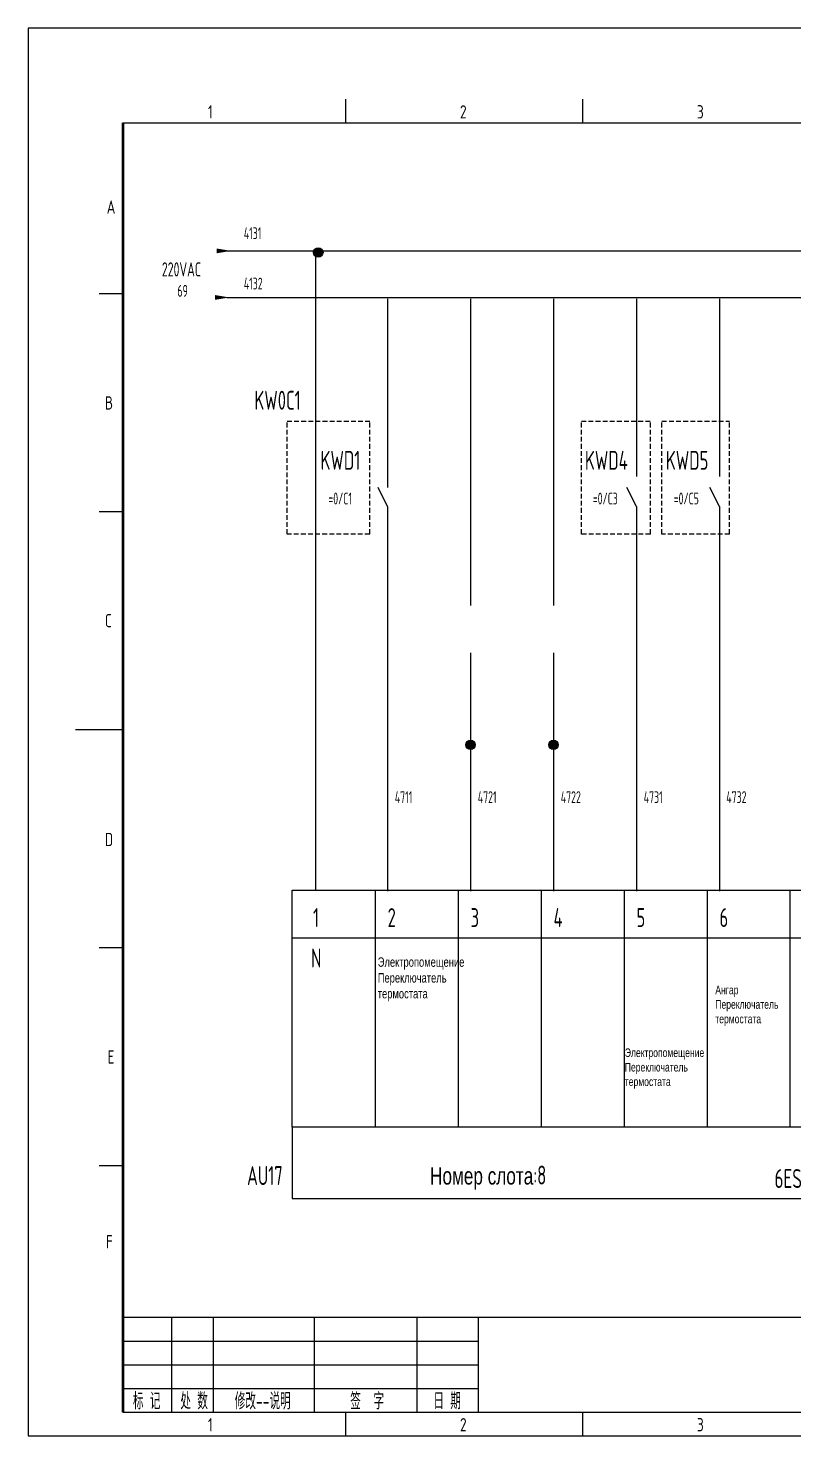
# Model space of a CAD drawing. Extents: x 590 to 9605, y -3741 to 975.
# Drawn here: x 4166.7 to 4328.2, y -1946.5 to -1649.5 of the extents above; entities that cross this region are included whole.
import ezdxf
from ezdxf.enums import TextEntityAlignment as Align

# ---------------------------------------------------------------- set-up
doc = ezdxf.new("R2010")
doc.units = 0
doc.header["$LTSCALE"] = 2
doc.header["$MEASUREMENT"] = 0
for name, pattern in [('DASHED2', [0.375, 0.25, -0.125]), ('DIVIDE', [1.25, 0.5, -0.25, 0, -0.25, 0, -0.25]), ('HIDDEN', [0.375, 0.25, -0.125])]:
    doc.linetypes.add(name, pattern=pattern)
doc.layers.get('0').update_dxf_attribs({"linetype": 'CONTINUOUS'})
for name, color, linetype in [('01', 7, 'CONTINUOUS'), ('CONTINUOUS', 7, 'CONTINUOUS'), ('DIVIDE', 1, 'DIVIDE')]:
    doc.layers.add(name, color=color, linetype=linetype)
doc.styles.add('ROMAN', font='ROMANC.shx', dxfattribs={"width": 0.7, "height": 0.7})
doc.styles.get("Standard").update_dxf_attribs({"font": 'isocp.shx', "width": 0.707, "bigfont": 'dfst.shx'})

msp = doc.modelspace()

# ---------------------------------------------------------------- hatches: boundary and pattern name
at = {"linetype": 'HIDDEN'}
h = msp.add_hatch(color=1, dxfattribs=at)
edge = h.paths.add_edge_path()
edge.add_arc((4227.94, -1696.82), 1, 0, 360)
h = msp.add_hatch(color=0, dxfattribs=at)
edge = h.paths.add_edge_path()
edge.add_arc((4260.05, -1800.72), 1, 0, 360)
h = msp.add_hatch(color=0, dxfattribs=at)
edge = h.paths.add_edge_path()
edge.add_arc((4277.55, -1800.72), 1, 0, 360)

# ---------------------------------------------------------------- linework, layer by layer
for p, q in [((4242.55, -1750.43), (4240.55, -1746.43)), ((4295.05, -1750.43), (4293.05, -1746.43)), ((4312.55, -1750.43), (4310.55, -1746.43)), ((4242.55, -1750.43), (4242.55, -1754.43)), ((4295.05, -1750.43), (4295.05, -1754.43)), ((4312.55, -1750.43), (4312.55, -1754.43))]:
    msp.add_line(p, q)
at = {"layer": '01', "color": 1, "linetype": 'ByBlock', "ltscale": 2}
for p, q in [((4208.67, -1696.5), (4558.6, -1696.5)), ((4208.67, -1706.32), (4558.6, -1706.32)), ((4239.93, -1831.41), (4239.93, -1881.41)), ((4257.43, -1831.41), (4257.43, -1881.41)), ((4274.93, -1831.41), (4274.93, -1881.41)), ((4292.43, -1831.41), (4292.43, -1881.41)), ((4309.93, -1831.41), (4309.93, -1881.41)), ((4327.43, -1831.41), (4327.43, -1881.41)), ((4222.43, -1841.41), (4554.93, -1841.41)), ((4222.43, -1881.41), (4222.43, -1896.41)), ((4222.43, -1896.41), (4554.93, -1896.41))]:
    msp.add_line(p, q, dxfattribs=at)
at = {"layer": '01', "linetype": 'ByBlock', "ltscale": 2}
for p, q in [((4242.55, -1706.59), (4242.55, -1744.09)), ((4260.05, -1706.59), (4260.05, -1771.29)), ((4277.55, -1706.59), (4277.55, -1771.29)), ((4295.05, -1706.59), (4295.05, -1744.09)), ((4312.55, -1706.59), (4312.55, -1744.09)), ((4242.55, -1754.09), (4242.55, -1831.59)), ((4295.05, -1754.09), (4295.05, -1831.59)), ((4312.55, -1754.09), (4312.55, -1831.59)), ((4260.05, -1781.29), (4260.05, -1831.59)), ((4277.55, -1781.29), (4277.55, -1831.59))]:
    msp.add_line(p, q, dxfattribs=at)
at = {"layer": '01', "color": 1, "linetype": 'ByBlock', "ltscale": 2}
msp.add_lwpolyline([(4222.43, -1831.41), (4554.93, -1831.41), (4554.93, -1881.41), (4222.43, -1881.41)], close=True, dxfattribs=at)
at = {"layer": 'CONTINUOUS', "color": 3}
for p, q in [((4586.75, -1649.5), (4166.75, -1649.5)), ((4166.75, -1649.5), (4166.75, -1946.5)), ((4166.75, -1946.5), (4586.75, -1946.5))]:
    msp.add_line(p, q, dxfattribs=at)
at = {"layer": 'CONTINUOUS', "linetype": 'Continuous'}
for p, q in [((4233.75, -1669.5), (4233.75, -1664.5)), ((4283.75, -1669.5), (4283.75, -1664.5)), ((4181.75, -1705.5), (4186.75, -1705.5)), ((4181.75, -1751.5), (4186.75, -1751.5)), ((4176.75, -1797.5), (4186.75, -1797.5)), ((4181.75, -1843.5), (4186.75, -1843.5)), ((4181.75, -1889.5), (4186.75, -1889.5)), ((4186.75, -1921.5), (4581.75, -1921.5)), ((4197.03, -1941.5), (4197.03, -1921.5)), ((4205.85, -1941.5), (4205.85, -1921.5)), ((4227.09, -1921.5), (4227.09, -1941.5)), ((4248.75, -1921.5), (4248.75, -1941.5)), ((4261.75, -1941.5), (4261.75, -1921.5)), ((4186.75, -1926.5), (4261.75, -1926.5)), ((4186.75, -1931.5), (4261.75, -1931.5)), ((4186.75, -1936.5), (4261.75, -1936.5)), ((4233.75, -1946.5), (4233.75, -1941.5)), ((4283.75, -1946.5), (4283.75, -1941.5))]:
    msp.add_line(p, q, dxfattribs=at)
at = {"layer": 'CONTINUOUS'}
for p, q in [((4186.75, -1669.5), (4581.75, -1669.5)), ((4242.55, -1742.43), (4242.55, -1746.43)), ((4186.75, -1941.5), (4581.75, -1941.5))]:
    msp.add_line(p, q, dxfattribs=at)
at = {"layer": 'CONTINUOUS', "lineweight": 50}
msp.add_line((4186.75, -1669.5), (4186.75, -1941.5), dxfattribs=at)
at = {"layer": 'CONTINUOUS', "color": 0, "linetype": 'Continuous', "ltscale": 2}
msp.add_line((4227.38, -1696.5), (4227.38, -1831.41), dxfattribs=at)
at = {"layer": 'CONTINUOUS', "color": 1}
msp.add_line((4227.94, -1696.86), (4227.94, -1696.86), dxfattribs=at)
at = {"layer": 'CONTINUOUS', "linetype": 'DASHED2', "ltscale": 2}
for p, q in [((4221.36, -1732.39), (4238.79, -1732.39)), ((4221.36, -1756.23), (4221.36, -1732.39)), ((4238.79, -1756.23), (4238.79, -1732.39)), ((4283.44, -1756.23), (4283.44, -1732.39)), ((4283.44, -1732.39), (4297.98, -1732.39)), ((4297.98, -1756.23), (4297.98, -1732.39)), ((4300.42, -1756.23), (4300.42, -1732.39)), ((4300.42, -1732.39), (4314.69, -1732.39)), ((4314.69, -1756.23), (4314.69, -1732.39)), ((4238.79, -1756.23), (4221.36, -1756.23)), ((4297.98, -1756.23), (4283.44, -1756.23)), ((4314.69, -1756.23), (4300.42, -1756.23))]:
    msp.add_line(p, q, dxfattribs=at)
at = {"layer": 'CONTINUOUS', "color": 1}
msp.add_circle((4227.94, -1696.82), 1, dxfattribs=at)
at = {"layer": 'CONTINUOUS'}
for centre in [(4260.05, -1800.72), (4277.55, -1800.72)]:
    msp.add_circle(centre, 1, dxfattribs=at)
at = {"layer": 'DIVIDE', "color": 1}
for points in [[(4206.52, -1696), (4206.52, -1697), (4209.52, -1696.5)], [(4206.16, -1705.82), (4206.16, -1706.82), (4209.16, -1706.32)]]:
    msp.add_solid(points, dxfattribs=at)

# ---------------------------------------------------------------- texts
at = {"layer": 'CONTINUOUS', "linetype": 'Continuous', "style": 'ROMAN', "width": 0.7}
for s, p in [('1', (4204.67, -1668.56)), ('2', (4257.83, -1668.56)), ('3', (4307.81, -1668.56)), ('A', (4183.31, -1688.65)), ('B', (4182.92, -1729.97)), ('C', (4182.92, -1775.91)), ('D', (4182.92, -1822.08)), ('E', (4183.48, -1867.97)), ('F', (4183.13, -1906.97)), ('1', (4204.67, -1945.56)), ('2', (4257.83, -1945.56)), ('3', (4307.81, -1945.56))]:
    msp.add_text(s, height=2.8, dxfattribs=at).set_placement(p)
at = {"layer": 'CONTINUOUS', "color": 1}
for s, height, width, p in [('4131', 2.5, 0.67, (4212.23, -1694.03)), ('220VAC', 3, 0.67, (4194.95, -1701.9)), ('4132', 2.5, 0.67, (4212.23, -1704.64)), ('2', 4, 0.707, (4242.56, -1839.16)), ('3', 4, 0.707, (4260.06, -1839.16)), ('4', 4, 0.707, (4277.56, -1839.16)), ('5', 4, 0.707, (4295.06, -1839.16)), ('6', 4, 0.707, (4312.56, -1839.16))]:
    msp.add_text(s, height=height, dxfattribs=dict(at, width=width)).set_placement(p)
at = {"layer": 'CONTINUOUS', "color": 7, "width": 0.67}
for s, p in [('69', (4198.23, -1706.18)), ('=0/C1', (4230.07, -1750)), ('=0/C3', (4285.84, -1750)), ('=0/C5', (4302.91, -1750)), ('4711', (4244.08, -1813)), ('4721', (4261.58, -1813)), ('4722', (4279.08, -1813)), ('4731', (4296.58, -1813)), ('4732', (4313.99, -1813))]:
    msp.add_text(s, height=2.5, dxfattribs=at).set_placement(p)
at = {"layer": 'CONTINUOUS', "color": 0, "width": 0.707}
for s, p in [('KW0C1', (4214.46, -1730.01)), ('KWD1', (4228.41, -1742.69)), ('KWD4', (4284.18, -1742.69)), ('KWD5', (4301.25, -1742.69)), ('AU17', (4212.91, -1893.59))]:
    msp.add_text(s, height=4, dxfattribs=at).set_placement(p)
at = {"layer": 'CONTINUOUS', "color": 0, "linetype": 'Continuous', "ltscale": 2, "width": 0.707}
for s, p in [('1', (4226.83, -1839.16)), ('N', (4226.41, -1847.7))]:
    msp.add_text(s, height=4, dxfattribs=at).set_placement(p)
at = {"layer": 'CONTINUOUS', "color": 1, "width": 0.655392}
msp.add_text('6ES7-321-1FH00-0AA0', height=4, dxfattribs=at).set_placement((4324.17, -1894.22), (4359.17, -1894.22), align=Align.FIT)
at = {"layer": 'CONTINUOUS', "width": 0.67}
for s, p in [('标 记', (4191.75, -1939)), ('处 数', (4201.75, -1939)), ('修改--说明', (4216.22, -1939)), ('签  字', (4238.25, -1939)), ('日 期', (4255.12, -1939))]:
    msp.add_text(s, height=3.5, dxfattribs=at).set_placement(p, align=Align.MIDDLE)
at = {"layer": 'CONTINUOUS', "linetype": 'DASHED2', "ltscale": 2, "char_height": 2, "width": 10.5166, "attachment_point": 1}
for s, insert in [('{\\fArial|b0|i0|c204|p34;Электропомещение Переключатель термостата}', (4240.48, -1845.54)), ('{\\fArial|b0|i0|c204|p34;\\H0.9167x;Ангар Переключатель термостата}', (4311.68, -1851.51)), ('{\\fArial|b0|i0|c204|p34;\\H0.9167x;Электропомещение Переключатель термостата}', (4292.59, -1864.75))]:
    msp.add_mtext(s, dxfattribs=dict(at, insert=insert))
at = {"layer": 'CONTINUOUS', "color": 0, "insert": (4251.52, -1892.04), "char_height": 4, "width": 130, "attachment_point": 4}
msp.add_mtext('{\\fArial|b0|i0|c204|p34;\\H0.9167x;\\C256;Номер слота}:8', dxfattribs=at)

doc.saveas('drawing.dxf')
